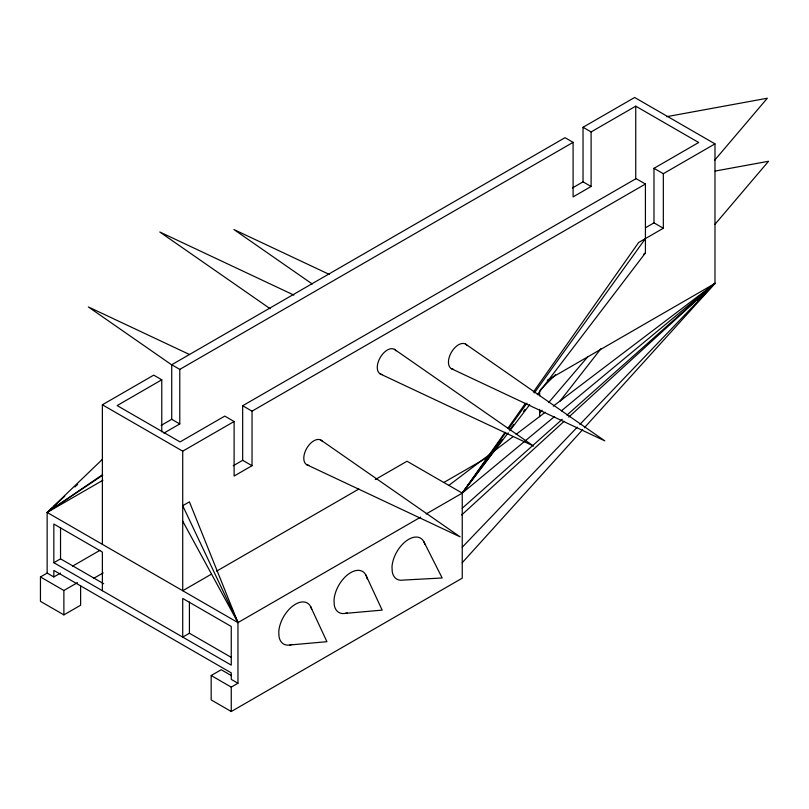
<?xml version="1.0" encoding="UTF-8"?>
<svg xmlns="http://www.w3.org/2000/svg" width="809" height="809" viewBox="0 0 809 809"><rect width="100%" height="100%" fill="white"/><g stroke="black" fill="none" stroke-linecap="round" stroke-linejoin="round"><path stroke-width="1.21" d="M505.079 432.269L462.242 493.116L426.141 513.968M507.981 428.143L525.405 403.388M533.384 392.041L638.645 242.498L663.319 228.249L663.319 173.702L714.984 143.871L714.984 283.423L584.381 427.749M505.645 432.805L462.242 493.116L462.242 578.162L231.263 711.515L211.179 699.916L211.179 675.525L221.221 669.731L231.516 675.677M508.588 428.719L526.983 403.165M534.334 392.941L645.42 238.584M491.771 453.758L462.242 493.116L407.008 461.231L375.285 479.545M493.288 451.735L502.369 439.631M510.701 428.527L513.725 424.492M523.565 411.366L525.081 409.354M508.234 432.825L462.242 493.116L554.59 416.504M509.761 430.813L529.693 404.692M537.358 394.64L645.42 252.954L645.42 184.037L636.076 178.647L242.67 405.744L242.67 460.301L233.194 465.782M559.858 401.294L601.087 348.517M714.499 160.394L767.326 98.233L666.707 116.668M714.913 224.396L768.55 161.274L715.136 171.063M539.633 413.106L542.091 410.244M548.633 402.589L587.88 356.668M462.242 562.7L582.682 429.619M462.242 547.238L577.292 427.152M579.901 424.422L714.984 283.423L547.258 380.26M540.392 389.716L555.571 374.648M697.762 300.139L700.483 297.5M705.013 293.101L714.984 283.423L553.295 406.128M60.533 573.085L53.839 576.959L47.144 573.085L47.144 512.451L102.379 459.34M420.67 517.123L237.957 622.606L47.144 512.451L51.766 508.194M53.616 506.495L64.71 496.291M74.873 486.937L77.644 484.379M461.686 514.969L564.126 421.327M568.788 417.07L714.984 283.423L702.273 293.798M462.242 508.224L562.215 419.315M566.927 415.118L714.984 283.423L561.395 410.851M697.378 297.783L699.33 296.185M448.853 485.39L491.033 453.374M493.045 451.857L513.128 436.607M516.142 434.322L545.266 412.226M643.479 254.38L645.42 252.954M102.945 480.233L47.144 512.451L102.379 474.802M47.144 512.451L102.773 475.156M102.379 544.336L102.379 404.783L153.72 375.143L161.77 379.795L161.77 431.864M161.133 425.413L171.73 419.295L171.73 364.748L565.016 137.682L573.096 142.344L573.096 196.89L591.106 186.495L591.106 131.938L635.743 106.171L698.683 142.505L653.985 168.312L653.985 222.859L663.319 228.249M572.438 187.951L583.036 181.833L583.036 127.276L634.65 97.484L714.984 143.871M161.77 379.795L117.143 405.582L180.083 441.916L224.76 416.099L234.114 421.499L234.114 476.046L252.034 465.701L252.034 411.154L645.42 184.037M171.73 364.748L179.78 369.389L573.096 142.344M163.883 433.118L179.78 423.936L179.78 369.389M102.379 404.783L182.723 451.169L234.114 421.499M102.379 590.722L102.379 552.072L53.839 524.04L53.839 562.7L60.533 558.837L103.683 583.744M80.617 585.696L80.617 605.223L63.881 614.88L40.45 601.35L40.45 576.959L47.144 573.085M645.562 227.723L653.985 222.859M72.618 566.108L99.932 550.342M40.45 576.959L63.881 590.489L77.482 582.632M93.379 578.526L103.208 572.853M211.169 574.299L182.723 590.722L182.723 451.169M216.64 571.144L358.872 489.02M443.969 482.407L485.279 458.561M231.485 657.525L189.417 633.245L182.723 637.108L182.723 598.448L231.263 626.479L231.263 665.129L53.839 562.7M211.179 675.525L231.263 687.124L237.957 683.251L237.957 622.606L189.417 501.853L182.723 505.716L237.957 622.606L182.723 521.178M345.13 613.404L382.161 610.117L365.799 574.906M289.895 644.975L326.917 641.699L310.565 606.477M329.364 274.443L233.922 229.544L312.284 284.02M451.392 368.692L604.788 440.854L465.59 344.088M293.869 295.073L159.788 231.991L270.115 308.684M380.22 373.93L533.616 446.093L394.418 349.326M189.498 354.504L88.363 306.935L171.882 364.99M306.732 464.7L460.119 536.863L320.93 440.106M583.036 127.276L591.106 131.938M653.985 168.312L663.319 173.702M583.036 181.833L591.106 186.495M242.67 405.744L252.034 411.154M171.73 419.295L179.78 423.936M242.67 460.301L252.034 465.701M237.957 683.251L231.263 679.388L231.263 672.866L53.839 570.426L53.839 576.959M423.785 541.595L442.159 577.98L403.115 580.093A23.673 13.662 -60 0 1 392.234 571.7L392.001 566.796A23.673 13.662 -60 0 1 407.24 540.23A23.673 13.662 -60 0 1 424.907 544.518M231.627 608.874L237.957 622.606M635.743 106.171L635.743 178.779M539.633 390.848L539.633 395.793M539.633 409.394L539.633 416.625M231.263 687.124L231.263 711.515M189.417 602.068L189.417 633.245M63.881 590.489L63.881 614.88M60.533 527.66L60.533 558.837M367.155 578.91A23.673 13.662 -60 0 0 349.801 573.176A23.673 13.662 -60 0 0 334.016 600.106L334.248 605.001A23.673 13.662 -60 0 0 347.243 612.868M311.687 609.399A23.673 13.662 -60 0 0 294.021 605.112A23.673 13.662 -60 0 0 278.771 631.677L279.014 636.582A23.673 13.662 -60 0 0 292.009 644.439M453.465 369.329A14.198 8.201 -60 0 1 451.392 352.289A14.198 8.201 -60 0 1 467.187 345.574M382.303 374.567A14.198 8.201 -60 0 1 380.22 357.527A14.198 8.201 -60 0 1 396.016 350.813M308.805 465.347A14.198 8.201 -60 0 1 306.732 448.307A14.198 8.201 -60 0 1 322.528 441.583"/></g></svg>
